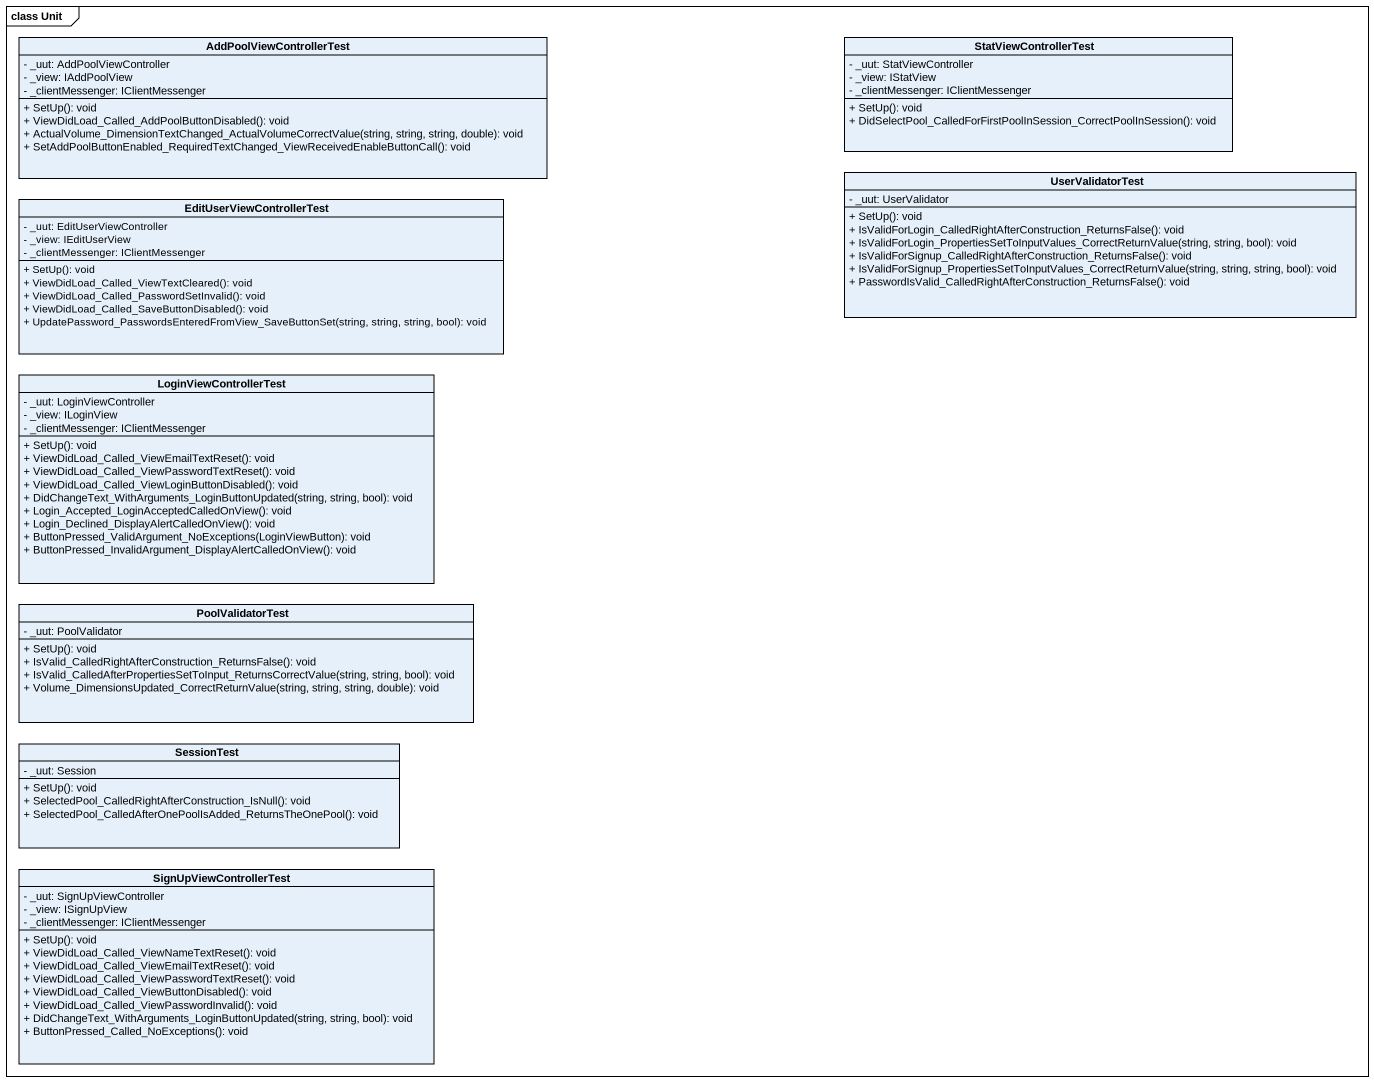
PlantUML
@startuml
mainframe class Unit
hide circle
hide empty members
skinparam classAttributeIconSize 0
class AddPoolViewControllerTest {
  - _uut: AddPoolViewController
  - _view: IAddPoolView
  - _clientMessenger: IClientMessenger
  + SetUp(): void
  + ViewDidLoad_Called_AddPoolButtonDisabled(): void
  + ActualVolume_DimensionTextChanged_ActualVolumeCorrectValue(string, string, string, double): void
  + SetAddPoolButtonEnabled_RequiredTextChanged_ViewReceivedEnableButtonCall(): void
}
class StatViewControllerTest {
  - _uut: StatViewController
  - _view: IStatView
  - _clientMessenger: IClientMessenger
  + SetUp(): void
  + DidSelectPool_CalledForFirstPoolInSession_CorrectPoolInSession(): void
}
class UserValidatorTest {
  - _uut: UserValidator
  + SetUp(): void
  + IsValidForLogin_CalledRightAfterConstruction_ReturnsFalse(): void
  + IsValidForLogin_PropertiesSetToInputValues_CorrectReturnValue(string, string, bool): void
  + IsValidForSignup_CalledRightAfterConstruction_ReturnsFalse(): void
  + IsValidForSignup_PropertiesSetToInputValues_CorrectReturnValue(string, string, string, bool): void
  + PasswordIsValid_CalledRightAfterConstruction_ReturnsFalse(): void
}
class EditUserViewControllerTest {
  - _uut: EditUserViewController
  - _view: IEditUserView
  - _clientMessenger: IClientMessenger
  + SetUp(): void
  + ViewDidLoad_Called_ViewTextCleared(): void
  + ViewDidLoad_Called_PasswordSetInvalid(): void
  + ViewDidLoad_Called_SaveButtonDisabled(): void
  + UpdatePassword_PasswordsEnteredFromView_SaveButtonSet(string, string, string, bool): void
}
class LoginViewControllerTest {
  - _uut: LoginViewController
  - _view: ILoginView
  - _clientMessenger: IClientMessenger
  + SetUp(): void
  + ViewDidLoad_Called_ViewEmailTextReset(): void
  + ViewDidLoad_Called_ViewPasswordTextReset(): void
  + ViewDidLoad_Called_ViewLoginButtonDisabled(): void
  + DidChangeText_WithArguments_LoginButtonUpdated(string, string, bool): void
  + Login_Accepted_LoginAcceptedCalledOnView(): void
  + Login_Declined_DisplayAlertCalledOnView(): void
  + ButtonPressed_ValidArgument_NoExceptions(LoginViewButton): void
  + ButtonPressed_InvalidArgument_DisplayAlertCalledOnView(): void
}
class PoolValidatorTest {
  - _uut: PoolValidator
  + SetUp(): void
  + IsValid_CalledRightAfterConstruction_ReturnsFalse(): void
  + IsValid_CalledAfterPropertiesSetToInput_ReturnsCorrectValue(string, string, bool): void
  + Volume_DimensionsUpdated_CorrectReturnValue(string, string, string, double): void
}
class SessionTest {
  - _uut: Session
  + SetUp(): void
  + SelectedPool_CalledRightAfterConstruction_IsNull(): void
  + SelectedPool_CalledAfterOnePoolIsAdded_ReturnsTheOnePool(): void
}
class SignUpViewControllerTest {
  - _uut: SignUpViewController
  - _view: ISignUpView
  - _clientMessenger: IClientMessenger
  + SetUp(): void
  + ViewDidLoad_Called_ViewNameTextReset(): void
  + ViewDidLoad_Called_ViewEmailTextReset(): void
  + ViewDidLoad_Called_ViewPasswordTextReset(): void
  + ViewDidLoad_Called_ViewButtonDisabled(): void
  + ViewDidLoad_Called_ViewPasswordInvalid(): void
  + DidChangeText_WithArguments_LoginButtonUpdated(string, string, bool): void
  + ButtonPressed_Called_NoExceptions(): void
}
@enduml
